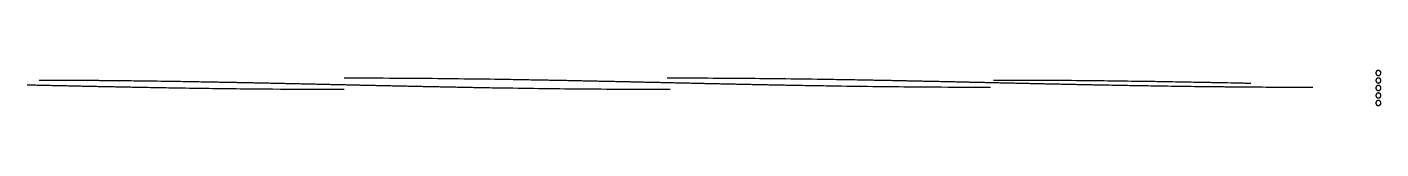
# Model space of a CAD drawing. Header units: millimetres. Extents: x -402 to 58, y -5 to 7.
import ezdxf

# ---------------------------------------------------------------- set-up
doc = ezdxf.new("R2010")
doc.units = ezdxf.units.MM
doc.layers.add('inside1_', color=7, linetype='Continuous')
doc.layers.add('inside1_T', color=1, linetype='Continuous', true_color=0xff0000)

msp = doc.modelspace()

# ---------------------------------------------------------------- linework, layer by layer
at = {"layer": 'inside1_'}
for points in [[(55.98, 5.85), (55.98, 6.7), (56.83, 6.7), (57.68, 6.7), (57.68, 5.85), (57.68, 5), (56.83, 5), (55.98, 5), (55.98, 5.85)], [(55.98, 3.31), (55.98, 4.16), (56.83, 4.16), (57.68, 4.16), (57.68, 3.31), (57.68, 2.46), (56.83, 2.46), (55.98, 2.46), (55.98, 3.31)], [(55.98, 0.77), (55.98, 1.62), (56.83, 1.62), (57.68, 1.62), (57.68, 0.77), (57.68, -0.08), (56.83, -0.08), (55.98, -0.08), (55.98, 0.77)], [(55.98, -1.77), (55.98, -0.92), (56.83, -0.92), (57.68, -0.92), (57.68, -1.77), (57.68, -2.62), (56.83, -2.62), (55.98, -2.62), (55.98, -1.77)], [(55.98, -4.31), (55.98, -3.46), (56.83, -3.46), (57.68, -3.46), (57.68, -4.31), (57.68, -5.16), (56.83, -5.16), (55.98, -5.16), (55.98, -4.31)]]:
    msp.add_rational_spline(points, [1, 0.707106781187, 1, 0.707106781187, 1, 0.707106781187, 1, 0.707106781187, 1], degree=2, knots=[0, 0, 0, 1.334246, 1.334246, 2.668492, 2.668492, 4.002738, 4.002738, 5.336984, 5.336984, 5.336984], dxfattribs=at)
at = {"layer": 'inside1_T'}
for points in [[(-293.97, 0.23), (-297.06, 0.23), (-299.71, 0.24), (-302.35, 0.24), (-305, 0.25), (-307.64, 0.26), (-310.29, 0.28), (-312.93, 0.29), (-315.58, 0.31), (-318.23, 0.33), (-320.87, 0.35), (-322.64, 0.36), (-323.96, 0.37), (-325.28, 0.39), (-326.61, 0.4), (-327.93, 0.41), (-329.25, 0.43), (-330.58, 0.44), (-331.9, 0.46), (-333.22, 0.47), (-334.55, 0.49), (-335.87, 0.5), (-337.19, 0.52), (-338.51, 0.54), (-339.84, 0.56), (-341.16, 0.58), (-342.48, 0.59), (-343.8, 0.61), (-345.12, 0.63), (-346.44, 0.65), (-347.76, 0.67), (-349.09, 0.69), (-349.97, 0.71), (-350.85, 0.72), (-351.73, 0.74), (-352.61, 0.75), (-353.49, 0.76), (-354.37, 0.78), (-355.25, 0.79), (-356.13, 0.81), (-357.01, 0.83), (-357.89, 0.84), (-358.77, 0.86), (-359.65, 0.87), (-360.53, 0.89), (-361.42, 0.9), (-362.3, 0.92), (-363.18, 0.94), (-363.63, 0.95), (-364.07, 0.95), (-364.51, 0.96), (-364.95, 0.97), (-365.39, 0.98), (-365.84, 0.99), (-366.28, 1), (-366.72, 1), (-367.16, 1.01), (-367.6, 1.02), (-368.04, 1.03), (-368.48, 1.04), (-368.92, 1.05), (-369.35, 1.06), (-369.79, 1.06), (-370.22, 1.07), (-370.65, 1.08), (-371.08, 1.09), (-371.51, 1.1), (-371.94, 1.11), (-371.94, 1.11), (-372.38, 1.12), (-372.81, 1.12), (-373.25, 1.13), (-373.7, 1.14), (-375.06, 1.17), (-375.53, 1.18), (-376, 1.19), (-376.47, 1.2), (-376.94, 1.21), (-377.41, 1.22), (-377.88, 1.23), (-378.34, 1.24), (-378.79, 1.25), (-379.24, 1.26), (-379.67, 1.27), (-380.1, 1.27), (-380.51, 1.28), (-380.91, 1.29), (-381.31, 1.3), (-381.7, 1.31), (-382.08, 1.32), (-382.47, 1.32), (-382.85, 1.33), (-383.24, 1.34), (-383.64, 1.35), (-384.04, 1.36), (-384.45, 1.37), (-384.87, 1.38), (-385.3, 1.39), (-385.73, 1.39), (-386.18, 1.4), (-386.63, 1.41), (-387.1, 1.42), (-387.57, 1.43), (-388.06, 1.45), (-388.54, 1.46), (-389.04, 1.47), (-389.54, 1.48), (-390.04, 1.49), (-390.54, 1.5), (-391.05, 1.51), (-391.56, 1.52), (-392.06, 1.53), (-392.57, 1.54), (-393.07, 1.56), (-393.57, 1.57), (-394.06, 1.58), (-394.55, 1.59), (-395.04, 1.6), (-395.52, 1.61), (-395.99, 1.62), (-396.46, 1.63), (-396.92, 1.64), (-396.93, 1.64), (-397.37, 1.65), (-397.82, 1.66), (-398.26, 1.67), (-398.69, 1.68), (-399.12, 1.69), (-399.53, 1.7), (-399.95, 1.71), (-400.35, 1.72), (-400.75, 1.73), (-401.14, 1.74), (-401.53, 1.74)], [(-183.4, 0.23), (-187.36, 0.24), (-189.56, 0.24), (-191.77, 0.24), (-193.97, 0.25), (-196.18, 0.26), (-197.94, 0.27), (-199.71, 0.27), (-201.47, 0.28), (-203.23, 0.29), (-205, 0.31), (-206.76, 0.32), (-208.52, 0.33), (-210.29, 0.34), (-212.05, 0.36), (-213.82, 0.38), (-215.58, 0.39), (-217.34, 0.41), (-219.11, 0.43), (-220.87, 0.45), (-222.63, 0.47), (-224.4, 0.49), (-226.16, 0.51), (-227.92, 0.53), (-229.69, 0.56), (-231.45, 0.58), (-233.21, 0.61), (-234.98, 0.63), (-236.74, 0.66), (-238.5, 0.69), (-239.38, 0.7), (-240.26, 0.71), (-241.14, 0.73), (-242.03, 0.74), (-242.91, 0.76), (-243.79, 0.77), (-244.67, 0.79), (-245.55, 0.8), (-246.43, 0.82), (-247.31, 0.83), (-248.19, 0.85), (-249.08, 0.86), (-249.96, 0.88), (-250.4, 0.89), (-250.84, 0.9), (-251.28, 0.9), (-251.72, 0.91), (-252.16, 0.92), (-252.6, 0.93), (-253.04, 0.94), (-253.48, 0.95), (-253.92, 0.95), (-254.36, 0.96), (-254.8, 0.97), (-255.24, 0.98), (-255.68, 0.99), (-256.12, 1), (-256.56, 1), (-257, 1.01), (-257.45, 1.02), (-257.89, 1.03), (-258.33, 1.04), (-258.77, 1.05), (-259.21, 1.06), (-259.65, 1.06), (-260.09, 1.07), (-260.53, 1.08), (-260.97, 1.09), (-261.41, 1.1), (-261.85, 1.11), (-262.29, 1.12), (-262.73, 1.13), (-263.17, 1.14), (-263.61, 1.14), (-264.05, 1.15), (-264.49, 1.16), (-264.93, 1.17), (-265.37, 1.18), (-265.81, 1.19), (-266.25, 1.2), (-266.69, 1.21), (-267.14, 1.22), (-267.58, 1.23), (-268.02, 1.23), (-268.46, 1.24), (-268.9, 1.25), (-269.34, 1.26), (-269.78, 1.27), (-270.22, 1.28), (-270.66, 1.29), (-271.1, 1.3), (-271.54, 1.31), (-271.98, 1.32), (-272.42, 1.33), (-272.86, 1.34), (-273.3, 1.35), (-273.74, 1.36), (-274.18, 1.37), (-274.62, 1.37), (-275.06, 1.38), (-275.5, 1.39), (-275.94, 1.4), (-276.38, 1.41), (-276.82, 1.42), (-277.26, 1.43), (-277.7, 1.44), (-278.14, 1.45), (-278.58, 1.46), (-279.02, 1.47), (-279.47, 1.48), (-279.91, 1.49), (-280.35, 1.5), (-280.79, 1.51), (-281.23, 1.52), (-281.67, 1.53), (-282.11, 1.54), (-282.55, 1.55), (-282.99, 1.56), (-283.43, 1.57), (-283.87, 1.58), (-284.31, 1.59), (-284.75, 1.6), (-285.19, 1.61), (-285.63, 1.62), (-286.07, 1.63), (-286.51, 1.64), (-286.95, 1.65), (-287.39, 1.65), (-287.83, 1.66), (-288.27, 1.67), (-288.71, 1.68), (-289.15, 1.69), (-289.59, 1.7), (-290.03, 1.71), (-290.47, 1.72), (-290.91, 1.73), (-291.35, 1.74), (-291.79, 1.75), (-292.23, 1.76), (-292.67, 1.77), (-293.11, 1.78), (-293.55, 1.79), (-293.99, 1.8), (-294.43, 1.81), (-294.87, 1.82), (-295.31, 1.83), (-295.76, 1.84), (-296.2, 1.85), (-296.64, 1.86), (-297.08, 1.87), (-297.52, 1.88), (-297.96, 1.89), (-298.4, 1.9), (-298.84, 1.91), (-299.28, 1.92), (-299.72, 1.93), (-300.16, 1.94), (-300.6, 1.95), (-301.04, 1.96), (-301.48, 1.97), (-301.92, 1.98), (-302.36, 1.99), (-302.8, 2), (-303.24, 2.01), (-303.68, 2.02), (-304.12, 2.03), (-304.56, 2.04), (-305, 2.05), (-305.44, 2.06), (-305.88, 2.07), (-306.32, 2.08), (-306.76, 2.09), (-307.2, 2.09), (-307.64, 2.1), (-308.08, 2.11), (-308.52, 2.12), (-308.96, 2.13), (-309.4, 2.14), (-309.84, 2.15), (-310.28, 2.16), (-310.72, 2.17), (-311.16, 2.18), (-311.6, 2.19), (-312.04, 2.2), (-312.48, 2.21), (-312.92, 2.22), (-313.36, 2.23), (-313.8, 2.24), (-314.24, 2.25), (-314.69, 2.26), (-315.13, 2.27), (-315.57, 2.28), (-316.01, 2.29), (-316.45, 2.29), (-316.89, 2.3), (-317.33, 2.31), (-317.77, 2.32), (-318.21, 2.33), (-318.65, 2.34), (-319.09, 2.35), (-319.53, 2.36), (-319.97, 2.37), (-320.41, 2.38), (-320.85, 2.39), (-321.29, 2.4), (-321.73, 2.41), (-322.17, 2.41), (-322.61, 2.42), (-323.05, 2.43), (-323.49, 2.44), (-323.93, 2.45), (-324.37, 2.46), (-324.81, 2.47), (-325.25, 2.48), (-325.69, 2.49), (-326.13, 2.5), (-326.57, 2.5), (-327.01, 2.51), (-327.45, 2.52), (-327.89, 2.53), (-328.33, 2.54), (-328.77, 2.55), (-329.21, 2.56), (-329.65, 2.56), (-330.1, 2.57), (-330.54, 2.58), (-330.98, 2.59), (-331.42, 2.6), (-331.86, 2.61), (-332.3, 2.62), (-332.74, 2.62), (-333.18, 2.63), (-333.62, 2.64), (-334.06, 2.65), (-334.5, 2.66), (-334.94, 2.67), (-335.38, 2.67), (-335.82, 2.68), (-336.26, 2.69), (-336.7, 2.7), (-337.14, 2.71), (-337.58, 2.72), (-338.02, 2.72), (-338.9, 2.74), (-339.78, 2.75), (-340.66, 2.77), (-341.55, 2.79), (-342.43, 2.8), (-343.31, 2.82), (-344.19, 2.83), (-345.07, 2.85), (-345.95, 2.86), (-346.83, 2.88), (-347.71, 2.89), (-348.59, 2.9), (-349.48, 2.92), (-350.8, 2.94), (-352.12, 2.96), (-353.44, 2.98), (-354.76, 3), (-356.08, 3.02), (-357.41, 3.04), (-358.73, 3.05), (-360.05, 3.07), (-361.37, 3.09), (-362.69, 3.1), (-363.57, 3.12), (-364.45, 3.13), (-365.33, 3.14), (-366.21, 3.15), (-367.09, 3.16), (-367.97, 3.17), (-368.86, 3.18), (-370.63, 3.19), (-371.07, 3.2), (-371.95, 3.21), (-371.95, 3.21), (-372.84, 3.22), (-373.72, 3.23), (-374.6, 3.23), (-375.92, 3.25), (-376.8, 3.25), (-377.23, 3.26), (-377.67, 3.26), (-378.11, 3.26), (-378.54, 3.27), (-378.98, 3.27), (-379.42, 3.27), (-379.86, 3.28), (-380.31, 3.28), (-380.75, 3.28), (-381.2, 3.29), (-381.64, 3.29), (-382.09, 3.29), (-382.53, 3.3), (-382.98, 3.3), (-383.42, 3.3), (-383.86, 3.31), (-384.3, 3.31), (-384.74, 3.31), (-385.17, 3.31), (-385.61, 3.32), (-386.05, 3.32), (-386.48, 3.32), (-386.92, 3.32), (-387.35, 3.33), (-387.79, 3.33), (-388.23, 3.33), (-388.67, 3.33), (-389.11, 3.33), (-390.45, 3.34), (-390.91, 3.34), (-391.36, 3.34), (-391.82, 3.35), (-392.27, 3.35), (-392.71, 3.35), (-393.16, 3.35), (-393.59, 3.35), (-394.02, 3.35), (-394.43, 3.36), (-394.85, 3.36), (-395.26, 3.36), (-395.67, 3.36), (-396.08, 3.36), (-396.51, 3.36), (-397.4, 3.36)], [(-74.71, 0.95), (-75.89, 0.94), (-78.09, 0.95), (-80.3, 0.95), (-82.5, 0.96), (-84.7, 0.96), (-86.91, 0.97), (-89.11, 0.98), (-91.31, 1), (-93.52, 1.01), (-95.28, 1.02), (-97.04, 1.03), (-98.81, 1.05), (-100.57, 1.06), (-102.33, 1.08), (-104.09, 1.09), (-105.86, 1.11), (-107.62, 1.13), (-109.38, 1.15), (-111.15, 1.16), (-112.91, 1.18), (-114.67, 1.21), (-116.43, 1.23), (-118.2, 1.25), (-119.96, 1.27), (-121.72, 1.3), (-123.48, 1.32), (-125.24, 1.35), (-127.01, 1.38), (-128.77, 1.4), (-129.65, 1.42), (-130.53, 1.43), (-131.41, 1.45), (-132.29, 1.46), (-133.17, 1.48), (-134.05, 1.49), (-134.94, 1.51), (-135.82, 1.52), (-136.7, 1.54), (-137.58, 1.55), (-138.46, 1.57), (-139.34, 1.58), (-140.22, 1.6), (-140.66, 1.61), (-141.1, 1.62), (-141.54, 1.62), (-141.98, 1.63), (-142.42, 1.64), (-142.86, 1.65), (-143.3, 1.66), (-143.74, 1.66), (-144.18, 1.67), (-144.62, 1.68), (-145.06, 1.69), (-145.5, 1.7), (-145.94, 1.71), (-146.39, 1.71), (-146.83, 1.72), (-147.27, 1.73), (-147.71, 1.74), (-148.15, 1.75), (-148.59, 1.76), (-149.03, 1.77), (-149.47, 1.77), (-149.91, 1.78), (-150.35, 1.79), (-150.79, 1.8), (-151.23, 1.81), (-151.67, 1.82), (-152.11, 1.83), (-152.55, 1.84), (-152.99, 1.85), (-153.43, 1.85), (-153.87, 1.86), (-154.31, 1.87), (-154.75, 1.88), (-155.19, 1.89), (-155.63, 1.9), (-156.07, 1.91), (-156.51, 1.92), (-156.95, 1.93), (-157.39, 1.94), (-157.83, 1.95), (-158.27, 1.95), (-158.71, 1.96), (-159.15, 1.97), (-159.59, 1.98), (-160.03, 1.99), (-160.48, 2), (-160.92, 2.01), (-161.36, 2.02), (-161.8, 2.03), (-162.24, 2.04), (-162.68, 2.05), (-163.12, 2.06), (-163.56, 2.07), (-164, 2.08), (-164.44, 2.09), (-164.88, 2.09), (-165.32, 2.1), (-165.76, 2.11), (-166.2, 2.12), (-166.64, 2.13), (-167.08, 2.14), (-167.52, 2.15), (-167.96, 2.16), (-168.4, 2.17), (-168.84, 2.18), (-169.28, 2.19), (-169.72, 2.2), (-170.16, 2.21), (-170.6, 2.22), (-171.04, 2.23), (-171.48, 2.24), (-171.92, 2.25), (-172.36, 2.26), (-172.8, 2.27), (-173.24, 2.28), (-173.68, 2.29), (-174.12, 2.3), (-174.56, 2.31), (-175, 2.32), (-175.44, 2.33), (-175.88, 2.34), (-176.32, 2.35), (-176.76, 2.36), (-177.21, 2.37), (-177.65, 2.38), (-178.09, 2.38), (-178.53, 2.39), (-178.97, 2.4), (-179.41, 2.41), (-179.85, 2.42), (-180.29, 2.43), (-180.73, 2.44), (-181.17, 2.45), (-181.61, 2.46), (-182.05, 2.47), (-182.49, 2.48), (-182.93, 2.49), (-183.37, 2.5), (-183.81, 2.51), (-184.25, 2.52), (-184.69, 2.53), (-185.13, 2.54), (-185.57, 2.55), (-186.01, 2.56), (-186.45, 2.57), (-186.89, 2.58), (-187.33, 2.59), (-187.77, 2.6), (-188.21, 2.61), (-188.65, 2.62), (-189.09, 2.63), (-189.53, 2.64), (-189.97, 2.65), (-190.41, 2.66), (-190.85, 2.67), (-191.29, 2.68), (-191.73, 2.69), (-192.17, 2.7), (-192.61, 2.71), (-193.06, 2.72), (-193.5, 2.73), (-193.94, 2.74), (-194.38, 2.75), (-194.82, 2.76), (-195.26, 2.77), (-195.7, 2.78), (-196.14, 2.79), (-196.58, 2.8), (-197.02, 2.81), (-197.46, 2.82), (-197.9, 2.83), (-198.34, 2.83), (-198.78, 2.84), (-199.22, 2.85), (-199.66, 2.86), (-200.1, 2.87), (-200.54, 2.88), (-200.98, 2.89), (-201.42, 2.9), (-201.86, 2.91), (-202.3, 2.92), (-202.74, 2.93), (-203.18, 2.94), (-203.62, 2.95), (-204.06, 2.96), (-204.5, 2.97), (-204.94, 2.98), (-205.38, 2.99), (-205.82, 3), (-206.26, 3.01), (-206.71, 3.02), (-207.15, 3.02), (-207.59, 3.03), (-208.03, 3.04), (-208.47, 3.05), (-208.91, 3.06), (-209.35, 3.07), (-209.79, 3.08), (-210.23, 3.09), (-210.67, 3.1), (-211.11, 3.11), (-211.55, 3.12), (-211.99, 3.13), (-212.43, 3.13), (-212.87, 3.14), (-213.31, 3.15), (-213.75, 3.16), (-214.19, 3.17), (-214.63, 3.18), (-215.07, 3.19), (-215.51, 3.2), (-215.95, 3.21), (-216.39, 3.22), (-216.83, 3.22), (-217.27, 3.23), (-217.72, 3.24), (-218.16, 3.25), (-218.6, 3.26), (-219.04, 3.27), (-219.48, 3.28), (-219.92, 3.29), (-220.36, 3.29), (-220.8, 3.3), (-221.24, 3.31), (-221.68, 3.32), (-222.12, 3.33), (-222.56, 3.34), (-223, 3.34), (-223.44, 3.35), (-223.88, 3.36), (-224.32, 3.37), (-224.76, 3.38), (-225.2, 3.39), (-225.64, 3.39), (-226.08, 3.4), (-226.53, 3.41), (-226.97, 3.42), (-227.41, 3.43), (-227.85, 3.43), (-228.73, 3.45), (-229.61, 3.47), (-230.49, 3.48), (-231.37, 3.5), (-232.25, 3.51), (-233.13, 3.53), (-234.01, 3.54), (-234.9, 3.56), (-235.78, 3.57), (-236.66, 3.59), (-237.54, 3.6), (-238.42, 3.61), (-239.3, 3.63), (-241.07, 3.66), (-242.83, 3.68), (-244.59, 3.71), (-246.35, 3.73), (-248.12, 3.76), (-249.88, 3.78), (-251.64, 3.8), (-253.41, 3.82), (-255.17, 3.85), (-256.93, 3.87), (-258.7, 3.89), (-260.46, 3.9), (-262.22, 3.92), (-263.99, 3.94), (-265.75, 3.95), (-267.52, 3.97), (-269.28, 3.98), (-271.04, 4), (-272.81, 4.01), (-274.57, 4.02), (-276.33, 4.03), (-278.54, 4.04), (-280.74, 4.05), (-282.95, 4.06), (-285.15, 4.07), (-287.36, 4.07), (-289.56, 4.08), (-291.77, 4.08), (-293.97, 4.08)], [(34.55, 0.94), (34.12, 0.95), (33.68, 0.95), (33.21, 0.95), (32.73, 0.95), (32.24, 0.95), (31.75, 0.95), (31.25, 0.95), (30.76, 0.95), (30.27, 0.95), (29.79, 0.95), (29.32, 0.95), (28.86, 0.95), (28.41, 0.95), (27.11, 0.96), (26.69, 0.96), (26.27, 0.96), (25.85, 0.96), (25.43, 0.96), (25.01, 0.96), (24.58, 0.97), (24.16, 0.97), (23.73, 0.97), (23.3, 0.97), (22.86, 0.97), (22.42, 0.98), (21.97, 0.98), (21.52, 0.98), (21.07, 0.98), (20.61, 0.98), (20.16, 0.99), (19.7, 0.99), (19.25, 0.99), (18.8, 0.99), (17.47, 1), (15.72, 1.01), (15.29, 1.01), (14.85, 1.02), (14.42, 1.02), (13.99, 1.02), (13.56, 1.03), (13.12, 1.03), (12.69, 1.03), (12.25, 1.04), (11.8, 1.04), (11.36, 1.04), (10.91, 1.05), (10.46, 1.05), (10.01, 1.05), (9.56, 1.06), (9.12, 1.06), (8.67, 1.07), (8.23, 1.07), (7.79, 1.07), (7.36, 1.08), (6.92, 1.08), (6.48, 1.09), (6.05, 1.09), (5.61, 1.09), (5.17, 1.1), (4.73, 1.1), (4.29, 1.11), (3.85, 1.11), (3.41, 1.12), (2.97, 1.12), (2.53, 1.12), (2.08, 1.13), (0.76, 1.14), (-0.12, 1.15), (-1, 1.16), (-1.89, 1.17), (-2.77, 1.18), (-3.64, 1.19), (-4.08, 1.2), (-4.52, 1.2), (-5.4, 1.22), (-6.73, 1.23), (-8.05, 1.25), (-9.37, 1.27), (-10.69, 1.29), (-12.01, 1.3), (-13.33, 1.32), (-14.66, 1.34), (-15.98, 1.36), (-17.3, 1.38), (-18.62, 1.4), (-19.51, 1.42), (-20.39, 1.43), (-21.27, 1.45), (-22.15, 1.46), (-23.03, 1.48), (-23.91, 1.49), (-24.79, 1.51), (-25.67, 1.52), (-26.56, 1.54), (-27.44, 1.55), (-28.32, 1.57), (-29.2, 1.58), (-30.08, 1.6), (-30.96, 1.62), (-31.84, 1.63), (-32.72, 1.65), (-33.6, 1.66), (-34.48, 1.68), (-35.36, 1.7), (-35.8, 1.71), (-36.24, 1.71), (-36.68, 1.72), (-37.12, 1.73), (-37.56, 1.74), (-38, 1.75), (-38.45, 1.76), (-38.89, 1.77), (-39.33, 1.77), (-39.77, 1.78), (-40.21, 1.79), (-40.65, 1.8), (-41.09, 1.81), (-41.53, 1.82), (-41.97, 1.83), (-42.41, 1.84), (-42.85, 1.85), (-43.29, 1.85), (-43.73, 1.86), (-44.17, 1.87), (-44.61, 1.88), (-45.05, 1.89), (-45.49, 1.9), (-45.93, 1.91), (-46.37, 1.92), (-46.81, 1.93), (-47.25, 1.94), (-47.69, 1.94), (-48.13, 1.95), (-48.57, 1.96), (-49.01, 1.97), (-49.45, 1.98), (-49.89, 1.99), (-50.33, 2), (-50.77, 2.01), (-51.21, 2.02), (-51.65, 2.03), (-52.09, 2.04), (-52.53, 2.05), (-52.97, 2.06), (-53.41, 2.07), (-53.85, 2.08), (-54.29, 2.08), (-54.73, 2.09), (-55.17, 2.1), (-55.61, 2.11), (-56.05, 2.12), (-56.49, 2.13), (-56.93, 2.14), (-57.38, 2.15), (-57.82, 2.16), (-58.26, 2.17), (-58.7, 2.18), (-59.14, 2.19), (-59.58, 2.2), (-60.02, 2.21), (-60.46, 2.22), (-60.9, 2.23), (-61.34, 2.24), (-61.78, 2.25), (-62.22, 2.26), (-62.66, 2.27), (-63.1, 2.28), (-63.54, 2.29), (-63.98, 2.3), (-64.42, 2.31), (-64.86, 2.32), (-65.3, 2.33), (-65.74, 2.34), (-66.18, 2.35), (-66.62, 2.36), (-67.06, 2.37), (-67.5, 2.37), (-67.94, 2.38), (-68.38, 2.39), (-68.82, 2.4), (-69.26, 2.41), (-69.7, 2.42), (-70.14, 2.43), (-70.58, 2.44), (-71.02, 2.45), (-71.46, 2.46), (-71.9, 2.47), (-72.34, 2.48), (-72.78, 2.49), (-73.23, 2.5), (-73.67, 2.51), (-74.11, 2.52), (-74.55, 2.53), (-74.99, 2.54), (-75.43, 2.55), (-75.87, 2.56), (-76.31, 2.57), (-76.75, 2.58), (-77.19, 2.59), (-77.63, 2.6), (-78.07, 2.61), (-78.51, 2.62), (-78.95, 2.63), (-79.39, 2.64), (-79.83, 2.65), (-80.27, 2.66), (-80.71, 2.67), (-81.15, 2.68), (-81.59, 2.69), (-82.03, 2.7), (-82.47, 2.71), (-82.91, 2.72), (-83.35, 2.73), (-83.79, 2.74), (-84.23, 2.75), (-84.67, 2.76), (-85.11, 2.77), (-85.55, 2.78), (-85.99, 2.79), (-86.43, 2.8), (-86.87, 2.81), (-87.31, 2.82), (-87.75, 2.83), (-88.2, 2.84), (-88.64, 2.84), (-89.08, 2.85), (-89.52, 2.86), (-89.96, 2.87), (-90.4, 2.88), (-90.84, 2.89), (-91.28, 2.9), (-91.72, 2.91), (-92.16, 2.92), (-92.6, 2.93), (-93.04, 2.94), (-93.48, 2.95), (-93.92, 2.96), (-94.36, 2.97), (-94.8, 2.98), (-95.24, 2.99), (-95.68, 3), (-96.12, 3.01), (-96.56, 3.02), (-97, 3.02), (-97.44, 3.03), (-97.88, 3.04), (-98.32, 3.05), (-98.76, 3.06), (-99.2, 3.07), (-99.64, 3.08), (-100.08, 3.09), (-100.53, 3.1), (-100.97, 3.11), (-101.41, 3.12), (-101.85, 3.13), (-102.29, 3.13), (-102.73, 3.14), (-103.17, 3.15), (-103.61, 3.16), (-104.05, 3.17), (-104.49, 3.18), (-104.93, 3.19), (-105.37, 3.2), (-105.81, 3.21), (-106.25, 3.22), (-106.69, 3.22), (-107.13, 3.23), (-107.57, 3.24), (-108.01, 3.25), (-108.45, 3.26), (-108.89, 3.27), (-109.33, 3.28), (-109.77, 3.29), (-110.21, 3.29), (-110.66, 3.3), (-111.1, 3.31), (-111.54, 3.32), (-111.98, 3.33), (-112.42, 3.34), (-112.86, 3.34), (-113.3, 3.35), (-113.74, 3.36), (-114.18, 3.37), (-114.62, 3.38), (-115.06, 3.39), (-115.5, 3.39), (-115.94, 3.4), (-116.38, 3.41), (-116.82, 3.42), (-117.26, 3.43), (-118.14, 3.44), (-119.02, 3.46), (-119.91, 3.47), (-120.79, 3.49), (-121.67, 3.5), (-122.55, 3.52), (-123.43, 3.54), (-124.31, 3.55), (-125.19, 3.56), (-126.07, 3.58), (-126.96, 3.59), (-127.84, 3.61), (-128.72, 3.62), (-130.04, 3.64), (-131.8, 3.67), (-133.57, 3.7), (-135.33, 3.72), (-137.09, 3.75), (-138.85, 3.77), (-140.62, 3.79), (-142.38, 3.81), (-144.14, 3.84), (-145.91, 3.86), (-147.67, 3.88), (-149.43, 3.9), (-151.2, 3.91), (-152.96, 3.93), (-154.73, 3.95), (-156.49, 3.96), (-158.25, 3.98), (-160.02, 3.99), (-161.78, 4), (-163.54, 4.02), (-165.31, 4.03), (-167.07, 4.04), (-168.84, 4.04), (-170.6, 4.05), (-172.36, 4.06), (-174.13, 4.07), (-175.89, 4.07), (-178.1, 4.08), (-180.3, 4.08), (-182.51, 4.08), (-184.4, 4.08)], [(13.61, 2.3), (13.22, 2.31), (12.81, 2.32), (12.4, 2.33), (11.97, 2.34), (11.54, 2.35), (11.09, 2.36), (10.64, 2.37), (10.18, 2.38), (9.71, 2.39), (9.24, 2.4), (8.77, 2.4), (8.3, 2.41), (7.83, 2.42), (7.36, 2.43), (6.9, 2.44), (5.56, 2.47), (5.12, 2.48), (4.68, 2.49), (4.25, 2.5), (3.82, 2.51), (3.38, 2.51), (2.95, 2.52), (2.52, 2.53), (2.09, 2.54), (1.66, 2.55), (1.22, 2.56), (0.78, 2.57), (0.35, 2.57), (-0.09, 2.58), (-0.53, 2.59), (-0.97, 2.6), (-1.42, 2.61), (-1.86, 2.62), (-2.3, 2.63), (-2.74, 2.63), (-3.18, 2.64), (-3.63, 2.65), (-4.07, 2.66), (-4.51, 2.67), (-4.95, 2.68), (-5.83, 2.69), (-6.72, 2.71), (-7.6, 2.72), (-8.48, 2.74), (-9.36, 2.76), (-10.24, 2.77), (-11.12, 2.79), (-12, 2.8), (-12.88, 2.82), (-13.76, 2.83), (-14.64, 2.85), (-15.52, 2.86), (-16.4, 2.88), (-17.28, 2.89), (-18.16, 2.9), (-19.04, 2.92), (-20.36, 2.94), (-21.68, 2.96), (-23, 2.98), (-24.33, 3), (-25.65, 3.02), (-26.97, 3.03), (-28.29, 3.05), (-29.61, 3.07), (-30.93, 3.09), (-32.25, 3.1), (-33.58, 3.12), (-34.9, 3.14), (-36.22, 3.15), (-37.54, 3.17), (-38.87, 3.18), (-40.19, 3.19), (-41.51, 3.21), (-42.83, 3.22), (-44.16, 3.23), (-45.48, 3.25), (-47.24, 3.26), (-49.89, 3.28), (-52.53, 3.3), (-55.18, 3.32), (-57.82, 3.33), (-60.47, 3.34), (-63.11, 3.35), (-65.75, 3.36), (-68.4, 3.37), (-71.04, 3.37), (-73.67, 3.37), (-73.69, 3.37)]]:
    msp.add_lwpolyline(points, dxfattribs=at)

doc.saveas('drawing.dxf')
